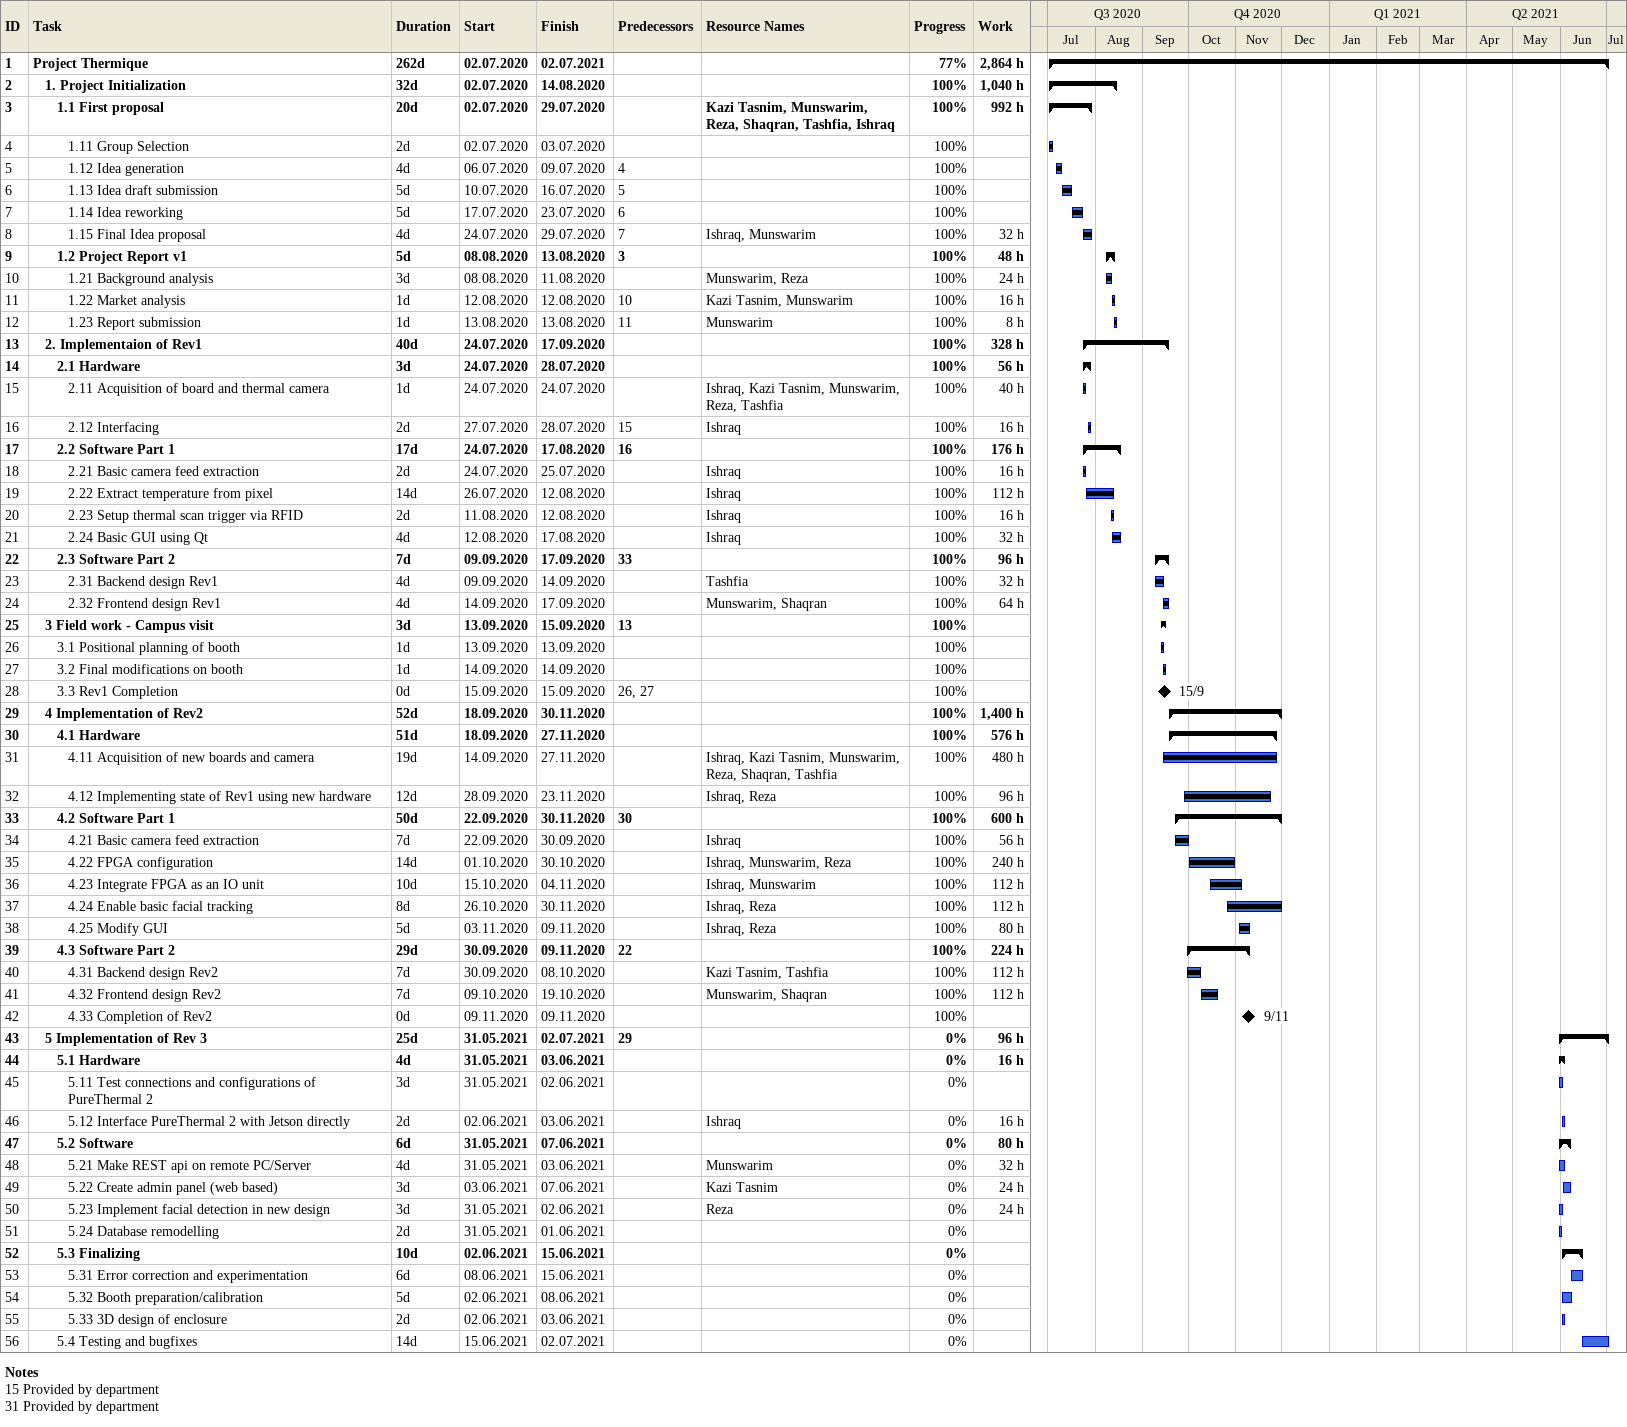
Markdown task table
| ID | Level | Task | Duration | Start | Finish | Predecessors | Resources | % complete | Work (h) |
|---|---|---|---|---|---|---|---|---|---|
| 1 | 1 | **Project Thermique** | 262d | 2020-07-02 | 2021-07-02 |  |  | 77 | 2864 |
| 2 | 2 | **1. Project Initialization** | 32d | 2020-07-02 | 2020-08-14 |  |  | 100 | 1040 |
| 3 | 3 | **1.1 First proposal** | 20d | 2020-07-02 | 2020-07-29 |  | Kazi Tasnim, Munswarim, Reza, Shaqran, Tashfia, Ishraq | 100 | 992 |
| 4 | 4 | 1.11 Group Selection | 2d | 2020-07-02 | 2020-07-03 |  |  | 100 |  |
| 5 | 4 | 1.12 Idea generation | 4d | 2020-07-06 | 2020-07-09 | 4 |  | 100 |  |
| 6 | 4 | 1.13 Idea draft submission | 5d | 2020-07-10 | 2020-07-16 | 5 |  | 100 |  |
| 7 | 4 | 1.14 Idea reworking | 5d | 2020-07-17 | 2020-07-23 | 6 |  | 100 |  |
| 8 | 4 | 1.15 Final Idea proposal | 4d | 2020-07-24 | 2020-07-29 | 7 | Ishraq, Munswarim | 100 | 32 |
| 9 | 3 | **1.2 Project Report v1** | 5d | 2020-08-08 | 2020-08-13 | 3 |  | 100 | 48 |
| 10 | 4 | 1.21 Background analysis | 3d | 2020-08-08 | 2020-08-11 |  | Munswarim, Reza | 100 | 24 |
| 11 | 4 | 1.22 Market analysis | 1d | 2020-08-12 | 2020-08-12 | 10 | Kazi Tasnim, Munswarim | 100 | 16 |
| 12 | 4 | 1.23 Report submission | 1d | 2020-08-13 | 2020-08-13 | 11 | Munswarim | 100 | 8 |
| 13 | 2 | **2. Implementaion of Rev1** | 40d | 2020-07-24 | 2020-09-17 |  |  | 100 | 328 |
| 14 | 3 | **2.1 Hardware** | 3d | 2020-07-24 | 2020-07-28 |  |  | 100 | 56 |
| 15 | 4 | 2.11 Acquisition of board and thermal camera | 1d | 2020-07-24 | 2020-07-24 |  | Ishraq, Kazi Tasnim, Munswarim, Reza, Tashfia | 100 | 40 |
| 16 | 4 | 2.12 Interfacing | 2d | 2020-07-27 | 2020-07-28 | 15 | Ishraq | 100 | 16 |
| 17 | 3 | **2.2 Software Part 1** | 17d | 2020-07-24 | 2020-08-17 | 16 |  | 100 | 176 |
| 18 | 4 | 2.21 Basic camera feed extraction | 2d | 2020-07-24 | 2020-07-25 |  | Ishraq | 100 | 16 |
| 19 | 4 | 2.22 Extract temperature from pixel | 14d | 2020-07-26 | 2020-08-12 |  | Ishraq | 100 | 112 |
| 20 | 4 | 2.23 Setup thermal scan trigger via RFID | 2d | 2020-08-11 | 2020-08-12 |  | Ishraq | 100 | 16 |
| 21 | 4 | 2.24 Basic GUI using Qt | 4d | 2020-08-12 | 2020-08-17 |  | Ishraq | 100 | 32 |
| 22 | 3 | **2.3 Software Part 2** | 7d | 2020-09-09 | 2020-09-17 | 33 |  | 100 | 96 |
| 23 | 4 | 2.31 Backend design Rev1 | 4d | 2020-09-09 | 2020-09-14 |  | Tashfia | 100 | 32 |
| 24 | 4 | 2.32 Frontend design Rev1 | 4d | 2020-09-14 | 2020-09-17 |  | Munswarim, Shaqran | 100 | 64 |
| 25 | 2 | **3 Field work - Campus visit** | 3d | 2020-09-13 | 2020-09-15 | 13 |  | 100 |  |
| 26 | 3 | 3.1 Positional planning of booth | 1d | 2020-09-13 | 2020-09-13 |  |  | 100 |  |
| 27 | 3 | 3.2 Final modifications on booth | 1d | 2020-09-14 | 2020-09-14 |  |  | 100 |  |
| 28 | 3 | 3.3 Rev1 Completion | 0d | 2020-09-15 | 2020-09-15 | 26, 27 |  | 100 |  |
| 29 | 2 | **4 Implementation of Rev2** | 52d | 2020-09-18 | 2020-11-30 |  |  | 100 | 1400 |
| 30 | 3 | **4.1 Hardware** | 51d | 2020-09-18 | 2020-11-27 |  |  | 100 | 576 |
| 31 | 4 | 4.11 Acquisition of new boards and camera | 19d | 2020-09-14 | 2020-11-27 |  | Ishraq, Kazi Tasnim, Munswarim, Reza, Shaqran, Tashfia | 100 | 480 |
| 32 | 4 | 4.12 Implementing state of Rev1 using new hardware | 12d | 2020-09-28 | 2020-11-23 |  | Ishraq, Reza | 100 | 96 |
| 33 | 3 | **4.2 Software Part 1** | 50d | 2020-09-22 | 2020-11-30 | 30 |  | 100 | 600 |
| 34 | 4 | 4.21 Basic camera feed extraction | 7d | 2020-09-22 | 2020-09-30 |  | Ishraq | 100 | 56 |
| 35 | 4 | 4.22 FPGA configuration | 14d | 2020-10-01 | 2020-10-30 |  | Ishraq, Munswarim, Reza | 100 | 240 |
| 36 | 4 | 4.23 Integrate FPGA as an IO unit | 10d | 2020-10-15 | 2020-11-04 |  | Ishraq, Munswarim | 100 | 112 |
| 37 | 4 | 4.24 Enable basic facial tracking | 8d | 2020-10-26 | 2020-11-30 |  | Ishraq, Reza | 100 | 112 |
| 38 | 4 | 4.25 Modify GUI | 5d | 2020-11-03 | 2020-11-09 |  | Ishraq, Reza | 100 | 80 |
| 39 | 3 | **4.3 Software Part 2** | 29d | 2020-09-30 | 2020-11-09 | 22 |  | 100 | 224 |
| 40 | 4 | 4.31 Backend design Rev2 | 7d | 2020-09-30 | 2020-10-08 |  | Kazi Tasnim, Tashfia | 100 | 112 |
| 41 | 4 | 4.32 Frontend design Rev2 | 7d | 2020-10-09 | 2020-10-19 |  | Munswarim, Shaqran | 100 | 112 |
| 42 | 4 | 4.33 Completion of Rev2 | 0d | 2020-11-09 | 2020-11-09 |  |  | 100 |  |
| 43 | 2 | **5 Implementation of Rev 3** | 25d | 2021-05-31 | 2021-07-02 | 29 |  | 0 | 96 |
| 44 | 3 | **5.1 Hardware** | 4d | 2021-05-31 | 2021-06-03 |  |  | 0 | 16 |
| 45 | 4 | 5.11 Test connections and configurations of PureThermal 2 | 3d | 2021-05-31 | 2021-06-02 |  |  | 0 |  |
| 46 | 4 | 5.12 Interface PureThermal 2 with Jetson directly | 2d | 2021-06-02 | 2021-06-03 |  | Ishraq | 0 | 16 |
| 47 | 3 | **5.2 Software** | 6d | 2021-05-31 | 2021-06-07 |  |  | 0 | 80 |
| 48 | 4 | 5.21 Make REST api on remote PC/Server | 4d | 2021-05-31 | 2021-06-03 |  | Munswarim | 0 | 32 |
| 49 | 4 | 5.22 Create admin panel (web based) | 3d | 2021-06-03 | 2021-06-07 |  | Kazi Tasnim | 0 | 24 |
| 50 | 4 | 5.23 Implement facial detection in new design | 3d | 2021-05-31 | 2021-06-02 |  | Reza | 0 | 24 |
| 51 | 4 | 5.24 Database remodelling | 2d | 2021-05-31 | 2021-06-01 |  |  | 0 |  |
| 52 | 3 | **5.3 Finalizing** | 10d | 2021-06-02 | 2021-06-15 |  |  | 0 |  |
| 53 | 4 | 5.31 Error correction and experimentation | 6d | 2021-06-08 | 2021-06-15 |  |  | 0 |  |
| 54 | 4 | 5.32 Booth preparation/calibration | 5d | 2021-06-02 | 2021-06-08 |  |  | 0 |  |
| 55 | 4 | 5.33 3D design of enclosure | 2d | 2021-06-02 | 2021-06-03 |  |  | 0 |  |
| 56 | 3 | 5.4 Testing and bugfixes | 14d | 2021-06-15 | 2021-07-02 |  |  | 0 |  |

Notes
- 15: Provided by department
- 31: Provided by department
